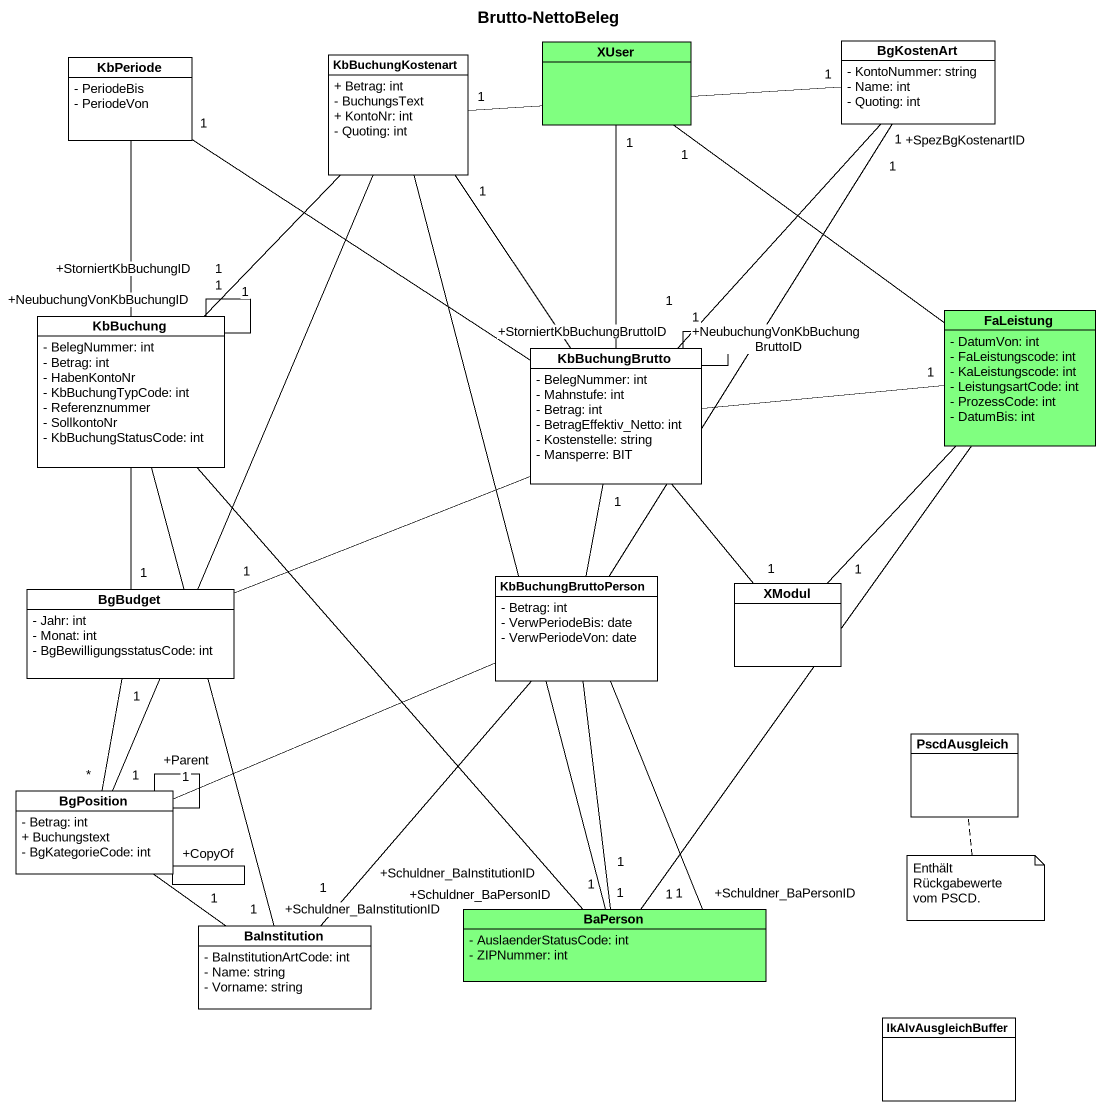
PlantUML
@startuml
title Brutto-NettoBeleg
hide circle
hide empty members
skinparam classAttributeIconSize 0
class KbPeriode {
  - PeriodeBis
  - PeriodeVon
}
class KbBuchungKostenart {
  + Betrag: int
  - BuchungsText
  + KontoNr: int
  - Quoting: int
}
class XUser #80FF80
class BgKostenArt {
  - KontoNummer: string
  - Name: int
  - Quoting: int
}
class KbBuchung {
  - BelegNummer: int
  - Betrag: int
  - HabenKontoNr
  - KbBuchungTypCode: int
  - Referenznummer
  - SollkontoNr
  - KbBuchungStatusCode: int
}
class FaLeistung #80FF80 {
  - DatumVon: int
  - FaLeistungscode: int
  - KaLeistungscode: int
  - LeistungsartCode: int
  - ProzessCode: int
  - DatumBis: int
}
class KbBuchungBrutto {
  - BelegNummer: int
  - Mahnstufe: int
  - Betrag: int
  - BetragEffektiv_Netto: int
  - Kostenstelle: string
  - Mansperre: BIT
}
class BgBudget {
  - Jahr: int
  - Monat: int
  - BgBewilligungsstatusCode: int
}
class KbBuchungBruttoPerson {
  - Betrag: int
  - VerwPeriodeBis: date
  - VerwPeriodeVon: date
}
class XModul
class PscdAusgleich
class BgPosition {
  - Betrag: int
  + Buchungstext
  - BgKategorieCode: int
}
class BaInstitution {
  - BaInstitutionArtCode: int
  - Name: string
  - Vorname: string
}
class BaPerson #80FF80 {
  - AuslaenderStatusCode: int
  - ZIPNummer: int
}
class IkAlvAusgleichBuffer
KbPeriode -- KbBuchung
KbBuchungKostenart -- "1" KbBuchung
KbBuchungKostenart -- "1" BgPosition
KbBuchungKostenart -- "1" BaPerson
BgKostenArt "1" -left- "1" KbBuchungKostenart
KbBuchung -- "+NeubuchungVonKbBuchungID\n1" KbBuchung
KbBuchung -- "+StorniertKbBuchungID\n1" KbBuchung
KbBuchung -- "1" BgBudget
KbBuchung -- "+Schuldner_BaInstitutionID\n1" BaInstitution
KbBuchung -- "+Schuldner_BaPersonID\n1" BaPerson
FaLeistung -up- "1" XUser
FaLeistung -- "1" XModul
FaLeistung -- "1" BaPerson
KbBuchungBrutto -up- "1" KbPeriode
KbBuchungBrutto -up- "1" KbBuchungKostenart
KbBuchungBrutto -up- "1" XUser
KbBuchungBrutto -up- "1" BgKostenArt
KbBuchungBrutto -right- "1" FaLeistung
KbBuchungBrutto -- "+StorniertKbBuchungBruttoID\n1" KbBuchungBrutto
KbBuchungBrutto -- "+NeubuchungVonKbBuchungBruttoID\n1" KbBuchungBrutto
KbBuchungBrutto -left- "1" BgBudget
KbBuchungBrutto -- "1" XModul
KbBuchungBruttoPerson -up- "+SpezBgKostenartID\n1" BgKostenArt
KbBuchungBruttoPerson -up- "1" KbBuchungBrutto
KbBuchungBruttoPerson -left- "1" BgPosition
KbBuchungBruttoPerson -- "+Schuldner_BaInstitutionID\n1" BaInstitution
KbBuchungBruttoPerson -- "+Schuldner_BaPersonID\n1" BaPerson
KbBuchungBruttoPerson -- "1" BaPerson
BgPosition "*" -up- "1" BgBudget
BgPosition -- "+Parent" BgPosition
BgPosition -- "+CopyOf" BgPosition
BgPosition -- "1" BaInstitution
note bottom of PscdAusgleich : Enthält Rückgabewerte vom PSCD.
@enduml
